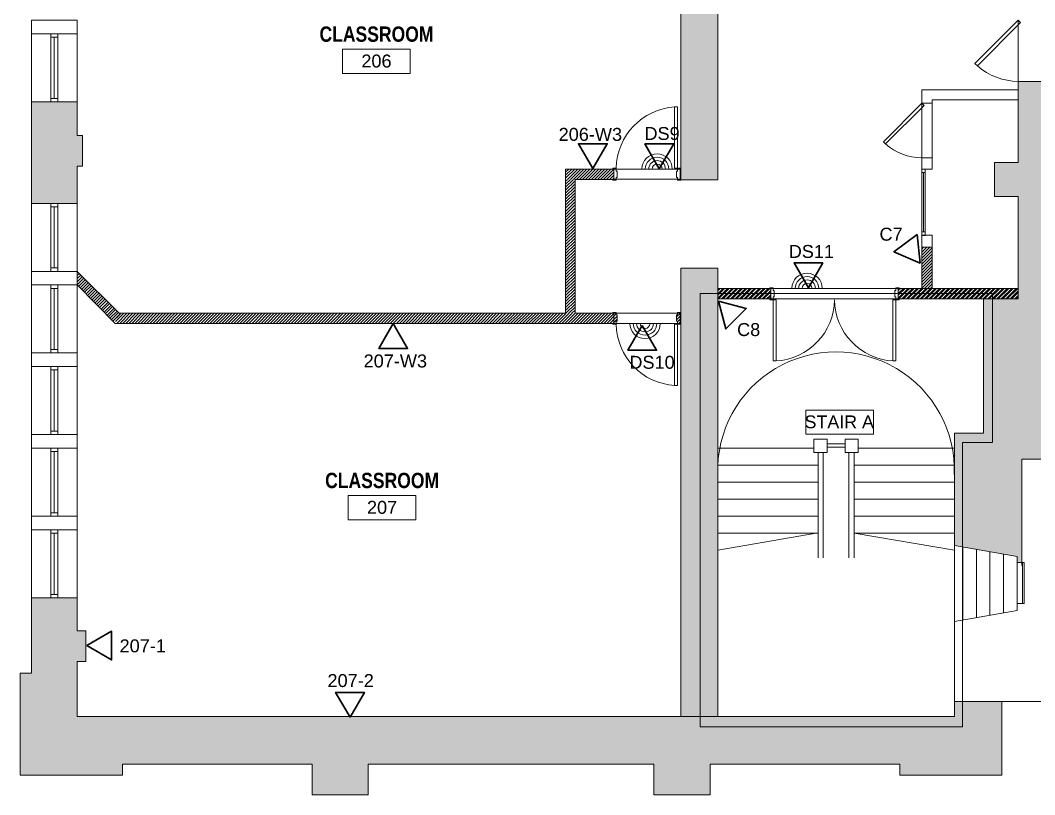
# Model space of a CAD drawing. Header units: inches. Extents: x 891 to 14187, y -1169 to 3232.
# Drawn here: x 8154 to 8751, y 1437 to 1893 of the extents above; entities that cross this region are included whole.
import ezdxf

# ---------------------------------------------------------------- set-up
doc = ezdxf.new("R2010")
doc.units = ezdxf.units.IN
doc.header["$MEASUREMENT"] = 0
doc.linetypes.add('IMPORT-IMPORT-HIDDEN2', pattern=[0.1875, 0.125, -0.0625])
doc.linetypes.add('IMPORT-IMPORT-PHANTOM2', pattern=[1.25, 0.625, -0.125, 0.125, -0.125, 0.125, -0.125])
for name, color, linetype, lineweight in [('_OPTEC_LAYER', 1, 'Continuous', 30), ('A-ANNO-RM TAG', 7, 'Continuous', 9), ('A-Dimensions', 7, 'Continuous', 9), ('A-DOOR', 7, 'Continuous', 9), ('A-DOOR-EXG', 7, 'Continuous', 9), ('A-DOOR-HEAD', 7, 'IMPORT-IMPORT-HIDDEN2', 9), ('A-Hatch', 7, 'Continuous', 9), ('A-HATCH-1HR', 7, 'Continuous', 9), ('A-HATCH-2 HR', 7, 'Continuous', 9), ('A-STAIR-EX_G', 7, 'Continuous', 9), ('A-STAIR-TAG', 7, 'Continuous', 9), ('A-WALL-INT NEW', 7, 'Continuous', 9), ('EX-EXT-CORE', 7, 'Continuous', 9), ('EX-Windows', 7, 'Continuous', 9), ('MUC-LOW_WALL', 7, 'Continuous', 9), ('SPEAKER', 10, 'Continuous', 20), ('WALL TYPE', 7, 'IMPORT-IMPORT-PHANTOM2', 9)]:
    doc.layers.add(name, color=color, linetype=linetype, lineweight=lineweight)
doc.styles.add('Arial', font='arial.ttf', dxfattribs={"height": 7.623})
doc.styles.add('Arial Narrow_B', font='ARIALNB.TTF', dxfattribs={"height": 9})
doc.styles.add('Arial_1', font='arial.ttf', dxfattribs={"height": 7.5})

msp = doc.modelspace()

# ---------------------------------------------------------------- hatches: boundary and pattern name
at = {"layer": 'A-Hatch'}
for points in [[(8564.19, 1798.91), (8564.19, 1923.97), (8542.52, 1923.97), (8542.52, 1798.91)], [(8742.91, 1573.78), (8742.91, 1634.66), (8802.41, 1634.66), (8802.41, 1635.49), (8800.25, 1636.74), (8795.76, 1654.51), (8756.83, 1654.51), (8756.83, 1856.88), (8740.83, 1856.88), (8740.83, 1809.08), (8726.83, 1809.08), (8726.83, 1789.08), (8740.83, 1789.08), (8740.83, 1728.87), (8720.48, 1728.87), (8720.48, 1649.85), (8703.31, 1649.85), (8703.31, 1583.84), (8740.19, 1577.34), (8740.19, 1573.78)], [(8160.65, 1785.08), (8187.65, 1785.08), (8187.65, 1807.01), (8190.65, 1807.01), (8190.65, 1825.01), (8187.65, 1825.01), (8187.65, 1844.81), (8160.65, 1844.81)], [(8559.65, 1437.19), (8559.65, 1455.12), (8671.15, 1455.12), (8671.15, 1448.62), (8731.15, 1448.62), (8731.15, 1492.12), (8703.31, 1492.12), (8703.31, 1483.12), (8564.19, 1483.12), (8564.19, 1746.91), (8542.52, 1746.91), (8542.52, 1483.12), (8187.65, 1483.12), (8187.65, 1515.63), (8192.65, 1515.63), (8192.65, 1533.63), (8187.65, 1533.63), (8187.65, 1553.08), (8160.65, 1553.08), (8160.65, 1508.62), (8154.15, 1508.62), (8154.15, 1448.62), (8214.15, 1448.62), (8214.15, 1455.12), (8325.65, 1455.12), (8325.65, 1437.19), (8358.65, 1437.19), (8358.65, 1455.12), (8526.65, 1455.12), (8526.65, 1437.19)]]:
    msp.add_hatch(color=9, dxfattribs=at).paths.add_polyline_path(points)

# ---------------------------------------------------------------- linework, layer by layer
at = {"color": 8, "lineweight": 9}
msp.add_line((8696.29, 1851.93), (8690.29, 1851.93), dxfattribs=at)
at = {"layer": '_OPTEC_LAYER', "color": 1, "lineweight": 30}
for points in [[(8490.74, 1805.56), (8499.18, 1820.18), (8482.3, 1820.18)], [(8529.83, 1805.44), (8538.27, 1820.06), (8521.39, 1820.06)], [(8683.22, 1749.93), (8681.31, 1766.71), (8667.74, 1756.66)], [(8617.49, 1735.46), (8625.93, 1750.08), (8609.05, 1750.08)], [(8564.58, 1727.58), (8568.94, 1711.27), (8580.89, 1723.21)], [(8373.4, 1714.33), (8364.96, 1699.71), (8381.84, 1699.71)], [(8519.76, 1713.3), (8511.32, 1698.68), (8528.2, 1698.68)], [(8193.2, 1524.96), (8207.82, 1516.52), (8207.82, 1533.4)], [(8348, 1482.73), (8356.44, 1497.35), (8339.55, 1497.35)]]:
    msp.add_lwpolyline(points, close=True, dxfattribs=at)
at = {"layer": 'A-ANNO-RM TAG', "color": 8, "flags": 128}
for points in [[(8343.6, 1875.73), (8383.28, 1875.73), (8383.28, 1861.51), (8343.6, 1861.51)], [(8346.91, 1613.15), (8386.59, 1613.15), (8386.59, 1598.92), (8346.91, 1598.92)]]:
    msp.add_lwpolyline(points, close=True, dxfattribs=at)
at = {"layer": 'A-Dimensions', "color": 8}
msp.add_arc((8633.7, 1628.15), 69.56, 357.93439, 182.06561, dxfattribs=at)
at = {"layer": 'A-DOOR', "color": 55, "lineweight": 13}
msp.add_lwpolyline([(8538.77, 1805.8), (8538.77, 1841.8), (8540.52, 1841.8), (8540.52, 1805.8)], close=True, dxfattribs=at)
at = {"layer": 'A-DOOR', "color": 8}
for points in [[(8538.77, 1805.8), (8538.77, 1841.8), (8540.52, 1841.8), (8540.52, 1805.8)], [(8502.52, 1805.8), (8502.52, 1805.3), (8503.02, 1805.3), (8503.02, 1799.3), (8502.52, 1799.3), (8502.52, 1798.8), (8504.52, 1798.8), (8504.52, 1800.3), (8505.03, 1800.3), (8505.03, 1804.05), (8504.52, 1804.05), (8504.52, 1805.8)], [(8542.02, 1799.3), (8542.02, 1805.3), (8542.52, 1805.3), (8542.52, 1805.8), (8540.52, 1805.8), (8540.52, 1804.05), (8540.01, 1804.05), (8540.01, 1800.3), (8540.52, 1800.3), (8540.52, 1798.8), (8542.52, 1798.8), (8542.52, 1799.3)]]:
    msp.add_lwpolyline(points, close=True, dxfattribs=at)
at = {"layer": 'A-DOOR', "color": 8, "flags": 128}
for points in [[(8594.81, 1734.87), (8595.31, 1734.87), (8595.31, 1728.87), (8594.81, 1728.87), (8594.81, 1728.37), (8596.81, 1728.37), (8596.81, 1730.12), (8597.32, 1730.12), (8597.32, 1733.87), (8596.81, 1733.87), (8596.81, 1735.37), (8594.81, 1735.37)], [(8670.81, 1734.87), (8670.31, 1734.87), (8670.31, 1728.87), (8670.81, 1728.87), (8670.81, 1728.37), (8668.81, 1728.37), (8668.81, 1730.12), (8668.3, 1730.12), (8668.3, 1733.87), (8668.81, 1733.87), (8668.81, 1735.37), (8670.81, 1735.37)], [(8598.56, 1728.37), (8598.56, 1692.37), (8596.81, 1692.37), (8596.81, 1728.37)], [(8667.06, 1728.37), (8667.06, 1692.37), (8668.81, 1692.37), (8668.81, 1728.37)], [(8502.52, 1713.96), (8502.52, 1714.46), (8503.02, 1714.46), (8503.02, 1720.46), (8502.52, 1720.46), (8502.52, 1720.96), (8504.52, 1720.96), (8504.52, 1719.46), (8505.03, 1719.46), (8505.03, 1715.71), (8504.52, 1715.71), (8504.52, 1713.96)], [(8542.02, 1720.46), (8542.02, 1714.46), (8542.52, 1714.46), (8542.52, 1713.96), (8540.52, 1713.96), (8540.52, 1715.71), (8540.01, 1715.71), (8540.01, 1719.46), (8540.52, 1719.46), (8540.52, 1720.96), (8542.52, 1720.96), (8542.52, 1720.46)], [(8538.77, 1713.96), (8538.77, 1677.96), (8540.52, 1677.96), (8540.52, 1713.96)]]:
    msp.add_lwpolyline(points, close=True, dxfattribs=at)
at = {"layer": 'A-DOOR', "color": 55, "lineweight": 13, "flags": 128}
for points in [[(8598.56, 1728.37), (8598.56, 1692.37), (8596.81, 1692.37), (8596.81, 1728.37)], [(8667.06, 1728.37), (8667.06, 1692.37), (8668.81, 1692.37), (8668.81, 1728.37)], [(8538.77, 1713.96), (8538.77, 1677.96), (8540.52, 1677.96), (8540.52, 1713.96)]]:
    msp.add_lwpolyline(points, close=True, dxfattribs=at)
at = {"layer": 'A-DOOR', "color": 8}
for centre, start, end in [((8541.02, 1805.35), 93.12991, 179.29525), ((8596.31, 1728.82), 273.12991, 359.29525), ((8669.3, 1728.82), 180.70475, 266.87009), ((8541.02, 1714.41), 180.70475, 266.87009)]:
    msp.add_arc(centre, 36.5, start, end, dxfattribs=at)
at = {"layer": 'A-DOOR-EXG', "color": 8}
for points in [[(8740.83, 1892.88), (8715.37, 1867.42), (8716.79, 1866.01), (8742.24, 1891.47)], [(8684.18, 1843.95), (8661.55, 1821.32), (8662.81, 1820.06), (8685.44, 1842.69)]]:
    msp.add_lwpolyline(points, close=True, dxfattribs=at)
for centre, radius in [((8740.91, 1893.31), 36.43), ((8684.25, 1844.33), 32.38)]:
    msp.add_arc(centre, radius, 228.53467, 269.87623, dxfattribs=at)
at = {"layer": 'A-DOOR-HEAD', "color": 8, "linetype": 'Continuous'}
for p, q in [((8740.83, 1892.88), (8740.83, 1856.88)), ((8740.83, 1856.88), (8756.83, 1856.88)), ((8684.18, 1843.95), (8690.18, 1843.95)), ((8684.18, 1811.95), (8684.18, 1843.95)), ((8690.18, 1843.95), (8690.18, 1811.95)), ((8690.18, 1811.95), (8684.18, 1811.95)), ((8595.32, 1735.08), (8670.31, 1735.08)), ((8595.32, 1728.87), (8595.32, 1735.08)), ((8670.31, 1735.08), (8670.31, 1728.87)), ((8670.31, 1728.87), (8595.32, 1728.87))]:
    msp.add_line(p, q, dxfattribs=at)
msp.add_lwpolyline([(8503.02, 1799.3), (8542.02, 1799.3), (8542.02, 1805.3), (8503.02, 1805.3)], close=True, dxfattribs=at)
at = {"layer": 'A-DOOR-HEAD', "color": 8, "linetype": 'Continuous', "flags": 128}
msp.add_lwpolyline([(8503.02, 1720.46), (8542.02, 1720.46), (8542.02, 1714.46), (8503.02, 1714.46)], close=True, dxfattribs=at)
at = {"layer": 'A-HATCH-1HR', "color": 8}
for p, q in [((8474.76, 1805.16), (8474.82, 1805.22)), ((8474.76, 1803.39), (8476.59, 1805.22)), ((8474.76, 1801.62), (8478.35, 1805.22)), ((8474.76, 1799.86), (8480.12, 1805.22)), ((8475.96, 1799.29), (8481.89, 1805.22)), ((8477.73, 1799.29), (8483.66, 1805.22)), ((8479.49, 1799.29), (8485.43, 1805.22)), ((8481.26, 1799.29), (8487.19, 1805.22)), ((8483.03, 1799.29), (8488.96, 1805.22)), ((8484.8, 1799.29), (8490.73, 1805.22)), ((8486.57, 1799.29), (8492.5, 1805.22)), ((8488.34, 1799.29), (8494.26, 1805.22)), ((8490.1, 1799.29), (8496.03, 1805.22)), ((8491.87, 1799.3), (8497.8, 1805.22)), ((8493.64, 1799.3), (8499.57, 1805.22)), ((8495.41, 1799.3), (8501.34, 1805.22)), ((8497.18, 1799.3), (8503.02, 1805.14)), ((8498.94, 1799.3), (8503.02, 1803.37)), ((8500.71, 1799.3), (8503.02, 1801.61)), ((8474.76, 1798.09), (8475.89, 1799.22)), ((8474.76, 1796.32), (8477.66, 1799.22)), ((8474.76, 1794.55), (8479.43, 1799.22)), ((8474.76, 1792.78), (8480.26, 1798.28)), ((8474.76, 1791.02), (8480.26, 1796.52)), ((8502.48, 1799.3), (8503.02, 1799.84)), ((8474.76, 1789.25), (8480.26, 1794.75)), ((8474.76, 1787.48), (8480.26, 1792.98)), ((8474.76, 1785.71), (8480.26, 1791.21)), ((8474.76, 1783.95), (8480.26, 1789.45)), ((8474.76, 1782.18), (8480.26, 1787.68)), ((8474.76, 1780.41), (8480.26, 1785.91)), ((8474.76, 1778.64), (8480.26, 1784.14)), ((8474.76, 1776.87), (8480.26, 1782.37)), ((8474.76, 1775.11), (8480.26, 1780.61)), ((8474.76, 1773.34), (8480.26, 1778.84)), ((8474.76, 1771.57), (8480.26, 1777.07)), ((8474.76, 1769.8), (8480.26, 1775.3)), ((8474.76, 1768.04), (8480.26, 1773.54)), ((8474.76, 1766.27), (8480.26, 1771.77)), ((8474.76, 1764.5), (8480.26, 1770)), ((8474.76, 1762.73), (8480.26, 1768.23)), ((8474.76, 1760.96), (8480.26, 1766.46)), ((8474.76, 1759.2), (8480.26, 1764.7)), ((8474.76, 1757.43), (8480.26, 1762.93)), ((8474.76, 1755.66), (8480.26, 1761.16)), ((8474.76, 1753.89), (8480.26, 1759.39)), ((8684.17, 1758.25), (8685.22, 1759.3)), ((8684.17, 1756.48), (8686.99, 1759.3)), ((8684.17, 1754.71), (8688.76, 1759.3)), ((8474.76, 1752.13), (8480.26, 1757.63)), ((8474.76, 1750.36), (8480.26, 1755.86)), ((8474.76, 1748.59), (8480.26, 1754.09)), ((8684.17, 1752.95), (8690.18, 1758.95)), ((8684.17, 1751.18), (8690.18, 1757.19)), ((8684.17, 1749.41), (8690.18, 1755.42)), ((8684.17, 1747.64), (8690.18, 1753.65)), ((8474.76, 1746.82), (8480.26, 1752.32)), ((8474.76, 1745.06), (8480.26, 1750.56)), ((8474.76, 1743.29), (8480.26, 1748.79)), ((8684.17, 1745.88), (8690.18, 1751.88)), ((8684.17, 1744.11), (8690.18, 1750.12)), ((8684.17, 1742.34), (8690.18, 1748.35)), ((8187.66, 1744.33), (8188.01, 1744.69)), ((8187.67, 1742.58), (8188.89, 1743.8)), ((8187.68, 1740.82), (8189.78, 1742.92)), ((8187.69, 1739.06), (8190.67, 1742.04)), ((8474.76, 1741.52), (8480.26, 1747.02)), ((8474.76, 1739.75), (8480.26, 1745.25)), ((8474.76, 1737.98), (8480.26, 1743.48)), ((8474.76, 1736.22), (8480.26, 1741.72)), ((8684.17, 1740.57), (8690.18, 1746.58)), ((8684.17, 1738.8), (8690.18, 1744.81)), ((8684.17, 1737.04), (8690.18, 1743.04)), ((8187.7, 1737.31), (8191.55, 1741.16)), ((8188.49, 1736.32), (8192.44, 1740.28)), ((8189.36, 1735.43), (8193.32, 1739.39)), ((8190.24, 1734.54), (8194.21, 1738.51)), ((8191.11, 1733.65), (8195.09, 1737.63)), ((8191.99, 1732.76), (8195.98, 1736.75)), ((8192.86, 1731.87), (8196.87, 1735.87)), ((8474.76, 1734.45), (8480.26, 1739.95)), ((8474.76, 1732.68), (8480.26, 1738.18)), ((8474.76, 1730.91), (8480.26, 1736.41)), ((8684.17, 1735.27), (8690.18, 1741.28)), ((8685.76, 1735.08), (8690.18, 1739.51)), ((8687.52, 1735.08), (8690.18, 1737.74)), ((8689.29, 1735.08), (8690.18, 1735.97)), ((8193.74, 1730.97), (8197.75, 1734.98)), ((8194.62, 1730.08), (8198.64, 1734.1)), ((8195.49, 1729.19), (8199.52, 1733.22)), ((8196.37, 1728.3), (8200.41, 1732.34)), ((8197.24, 1727.41), (8201.3, 1731.46)), ((8198.12, 1726.51), (8202.18, 1730.58)), ((8199, 1725.62), (8203.07, 1729.69)), ((8474.76, 1729.15), (8480.26, 1734.65)), ((8474.76, 1727.38), (8480.26, 1732.88)), ((8474.76, 1725.61), (8480.26, 1731.11)), ((8199.87, 1724.73), (8203.95, 1728.81)), ((8200.75, 1723.84), (8204.84, 1727.93)), ((8201.62, 1722.95), (8205.72, 1727.05)), ((8202.5, 1722.05), (8206.61, 1726.17)), ((8203.37, 1721.16), (8207.5, 1725.28)), ((8204.25, 1720.27), (8208.38, 1724.4)), ((8205.13, 1719.38), (8209.27, 1723.52)), ((8474.76, 1723.84), (8480.26, 1729.34)), ((8474.76, 1722.07), (8480.26, 1727.57)), ((8474.91, 1720.46), (8480.26, 1725.81)), ((8476.68, 1720.46), (8480.26, 1724.04)), ((8206, 1718.49), (8210.15, 1722.64)), ((8206.88, 1717.59), (8211.04, 1721.76)), ((8207.75, 1716.7), (8211.93, 1720.87)), ((8208.63, 1715.81), (8212.81, 1719.99)), ((8210.22, 1719.17), (8211.51, 1720.46)), ((8210.22, 1717.4), (8213.28, 1720.46)), ((8210.22, 1715.63), (8215.05, 1720.46)), ((8210.82, 1714.46), (8216.82, 1720.46)), ((8212.59, 1714.46), (8218.58, 1720.46)), ((8214.35, 1714.46), (8220.35, 1720.46)), ((8216.12, 1714.46), (8222.12, 1720.46)), ((8217.89, 1714.46), (8223.89, 1720.46)), ((8219.66, 1714.46), (8225.65, 1720.46)), ((8221.42, 1714.46), (8227.42, 1720.46)), ((8223.19, 1714.46), (8229.19, 1720.46)), ((8224.96, 1714.46), (8230.96, 1720.46)), ((8226.73, 1714.46), (8232.72, 1720.46)), ((8228.5, 1714.46), (8234.49, 1720.46)), ((8230.26, 1714.46), (8236.26, 1720.46)), ((8232.03, 1714.46), (8238.02, 1720.46)), ((8233.8, 1714.46), (8239.79, 1720.46)), ((8235.57, 1714.46), (8241.56, 1720.46)), ((8237.33, 1714.46), (8243.33, 1720.45)), ((8239.1, 1714.46), (8245.09, 1720.45)), ((8240.87, 1714.46), (8246.86, 1720.45)), ((8242.64, 1714.46), (8248.63, 1720.45)), ((8244.41, 1714.46), (8250.4, 1720.45)), ((8246.17, 1714.46), (8252.16, 1720.45)), ((8247.94, 1714.46), (8253.93, 1720.45)), ((8249.71, 1714.46), (8255.7, 1720.45)), ((8251.48, 1714.46), (8257.46, 1720.45)), ((8253.24, 1714.46), (8259.23, 1720.45)), ((8255.01, 1714.46), (8261, 1720.45)), ((8256.78, 1714.46), (8262.77, 1720.45)), ((8258.55, 1714.46), (8264.53, 1720.45)), ((8260.32, 1714.46), (8266.3, 1720.45)), ((8262.08, 1714.46), (8268.07, 1720.45)), ((8263.85, 1714.46), (8269.84, 1720.45)), ((8265.62, 1714.46), (8271.6, 1720.45)), ((8267.39, 1714.46), (8273.37, 1720.45)), ((8269.15, 1714.46), (8275.14, 1720.45)), ((8270.92, 1714.46), (8276.91, 1720.45)), ((8272.69, 1714.46), (8278.67, 1720.45)), ((8274.46, 1714.46), (8280.44, 1720.45)), ((8276.23, 1714.46), (8282.21, 1720.45)), ((8277.99, 1714.46), (8283.97, 1720.44)), ((8279.76, 1714.46), (8285.74, 1720.44)), ((8281.53, 1714.46), (8287.51, 1720.44)), ((8283.3, 1714.46), (8289.28, 1720.44)), ((8285.06, 1714.46), (8291.04, 1720.44)), ((8286.83, 1714.46), (8292.81, 1720.44)), ((8288.6, 1714.46), (8294.58, 1720.44)), ((8290.37, 1714.46), (8296.35, 1720.44)), ((8292.14, 1714.46), (8298.11, 1720.44)), ((8293.9, 1714.46), (8299.88, 1720.44)), ((8295.67, 1714.46), (8301.65, 1720.44)), ((8297.44, 1714.46), (8303.42, 1720.44)), ((8299.21, 1714.46), (8305.18, 1720.44)), ((8300.97, 1714.46), (8306.95, 1720.44)), ((8302.74, 1714.46), (8308.72, 1720.44)), ((8304.51, 1714.46), (8310.48, 1720.44)), ((8306.28, 1714.46), (8312.25, 1720.44)), ((8308.05, 1714.46), (8314.02, 1720.44)), ((8309.81, 1714.46), (8315.79, 1720.44)), ((8311.58, 1714.46), (8317.55, 1720.44)), ((8313.35, 1714.46), (8319.32, 1720.44)), ((8315.12, 1714.46), (8321.09, 1720.44)), ((8316.88, 1714.46), (8322.86, 1720.43)), ((8318.65, 1714.46), (8324.62, 1720.43)), ((8320.42, 1714.46), (8326.39, 1720.43)), ((8322.19, 1714.46), (8328.16, 1720.43)), ((8323.96, 1714.46), (8329.93, 1720.43)), ((8325.72, 1714.46), (8331.69, 1720.43)), ((8327.49, 1714.46), (8333.46, 1720.43)), ((8329.26, 1714.46), (8335.23, 1720.43)), ((8331.03, 1714.46), (8336.99, 1720.43)), ((8332.79, 1714.46), (8338.76, 1720.43)), ((8334.56, 1714.46), (8340.53, 1720.43)), ((8336.33, 1714.46), (8342.3, 1720.43)), ((8338.1, 1714.46), (8344.06, 1720.43)), ((8339.87, 1714.46), (8345.83, 1720.43)), ((8341.63, 1714.46), (8347.6, 1720.43)), ((8343.4, 1714.46), (8349.37, 1720.43)), ((8345.17, 1714.46), (8351.13, 1720.43)), ((8346.94, 1714.46), (8352.9, 1720.43)), ((8348.7, 1714.46), (8354.67, 1720.43)), ((8350.47, 1714.46), (8356.43, 1720.43)), ((8352.24, 1714.46), (8358.2, 1720.43)), ((8354.01, 1714.46), (8359.97, 1720.43)), ((8355.78, 1714.46), (8361.74, 1720.42)), ((8357.54, 1714.46), (8363.5, 1720.42)), ((8359.31, 1714.46), (8365.27, 1720.42)), ((8361.08, 1714.46), (8367.04, 1720.42)), ((8362.85, 1714.46), (8368.81, 1720.42)), ((8364.61, 1714.46), (8370.57, 1720.42)), ((8366.38, 1714.46), (8372.34, 1720.42)), ((8368.15, 1714.46), (8374.11, 1720.42)), ((8369.92, 1714.46), (8375.88, 1720.42)), ((8371.69, 1714.46), (8377.64, 1720.42)), ((8373.45, 1714.46), (8379.41, 1720.42)), ((8375.22, 1714.46), (8381.18, 1720.42)), ((8376.99, 1714.46), (8382.94, 1720.42)), ((8378.76, 1714.46), (8384.71, 1720.42)), ((8380.52, 1714.46), (8386.48, 1720.42)), ((8382.29, 1714.46), (8388.25, 1720.42)), ((8384.06, 1714.46), (8390.01, 1720.42)), ((8385.83, 1714.46), (8391.78, 1720.42)), ((8387.59, 1714.46), (8393.55, 1720.42)), ((8389.36, 1714.46), (8395.32, 1720.42)), ((8391.13, 1714.46), (8397.08, 1720.42)), ((8392.9, 1714.46), (8398.85, 1720.42)), ((8394.67, 1714.46), (8400.62, 1720.42)), ((8396.43, 1714.46), (8402.39, 1720.41)), ((8398.2, 1714.46), (8404.15, 1720.41)), ((8399.97, 1714.46), (8405.92, 1720.41)), ((8401.74, 1714.46), (8407.69, 1720.41)), ((8403.5, 1714.46), (8409.45, 1720.41)), ((8405.27, 1714.46), (8411.22, 1720.41)), ((8407.04, 1714.46), (8412.99, 1720.41)), ((8408.81, 1714.46), (8414.76, 1720.41)), ((8410.58, 1714.46), (8416.52, 1720.41)), ((8412.34, 1714.46), (8418.29, 1720.41)), ((8414.11, 1714.46), (8420.06, 1720.41)), ((8415.88, 1714.46), (8421.83, 1720.41)), ((8417.65, 1714.46), (8423.59, 1720.41)), ((8419.41, 1714.46), (8425.36, 1720.41)), ((8421.18, 1714.46), (8427.13, 1720.41)), ((8422.95, 1714.46), (8428.89, 1720.41)), ((8424.72, 1714.46), (8430.66, 1720.41)), ((8426.49, 1714.46), (8432.43, 1720.41)), ((8428.25, 1714.46), (8434.2, 1720.41)), ((8430.02, 1714.46), (8435.96, 1720.41)), ((8431.79, 1714.46), (8437.73, 1720.41)), ((8433.56, 1714.46), (8439.5, 1720.41)), ((8435.32, 1714.46), (8441.27, 1720.4)), ((8437.09, 1714.46), (8443.03, 1720.4)), ((8438.86, 1714.46), (8444.8, 1720.4)), ((8440.63, 1714.46), (8446.57, 1720.4)), ((8442.4, 1714.46), (8448.34, 1720.4)), ((8444.16, 1714.46), (8450.1, 1720.4)), ((8445.93, 1714.46), (8451.87, 1720.4)), ((8447.7, 1714.46), (8453.64, 1720.4)), ((8449.47, 1714.46), (8455.4, 1720.4)), ((8451.23, 1714.46), (8457.17, 1720.4)), ((8453, 1714.46), (8458.94, 1720.4)), ((8454.77, 1714.46), (8460.71, 1720.4)), ((8456.54, 1714.46), (8462.47, 1720.4)), ((8458.31, 1714.46), (8464.24, 1720.4)), ((8460.07, 1714.46), (8466.01, 1720.4)), ((8461.84, 1714.46), (8467.78, 1720.4)), ((8463.61, 1714.46), (8469.54, 1720.4)), ((8465.38, 1714.46), (8471.31, 1720.4)), ((8467.14, 1714.46), (8473.08, 1720.4)), ((8468.91, 1714.46), (8474.85, 1720.4)), ((8470.68, 1714.46), (8476.61, 1720.4)), ((8472.45, 1714.46), (8478.38, 1720.4)), ((8474.22, 1714.46), (8480.15, 1720.39)), ((8475.98, 1714.46), (8481.91, 1720.39)), ((8477.75, 1714.46), (8483.68, 1720.39)), ((8478.45, 1720.46), (8480.26, 1722.27)), ((8479.52, 1714.46), (8485.45, 1720.39)), ((8480.22, 1720.46), (8480.26, 1720.5)), ((8481.29, 1714.46), (8487.22, 1720.39)), ((8483.05, 1714.46), (8488.98, 1720.39)), ((8484.82, 1714.46), (8490.75, 1720.39)), ((8486.59, 1714.46), (8492.52, 1720.39)), ((8488.36, 1714.46), (8494.29, 1720.39)), ((8490.13, 1714.46), (8496.05, 1720.39)), ((8491.89, 1714.46), (8497.82, 1720.39)), ((8493.66, 1714.46), (8499.59, 1720.39)), ((8495.43, 1714.46), (8501.36, 1720.39)), ((8497.2, 1714.46), (8503.12, 1720.39)), ((8498.96, 1714.46), (8504.52, 1720.02)), ((8500.73, 1714.46), (8505.03, 1718.76)), ((8540.01, 1718.39), (8542.01, 1720.39)), ((8540.01, 1716.62), (8542.52, 1719.13)), ((8502.5, 1714.46), (8505.03, 1717)), ((8504.27, 1714.46), (8504.52, 1714.72)), ((8540.52, 1715.36), (8542.52, 1717.36)), ((8541.39, 1714.46), (8542.52, 1715.6))]:
    msp.add_line(p, q, dxfattribs=at)
at = {"layer": 'A-HATCH-2 HR', "color": 8}
for p, q in [((8564.19, 1734.61), (8564.65, 1735.07)), ((8564.19, 1733.73), (8565.53, 1735.07)), ((8564.19, 1731.96), (8567.29, 1735.05)), ((8564.19, 1731.07), (8568.16, 1735.05)), ((8564.19, 1729.31), (8569.92, 1735.04)), ((8564.64, 1728.87), (8570.8, 1735.03)), ((8566.4, 1728.87), (8572.55, 1735.02)), ((8567.29, 1728.87), (8573.43, 1735.01)), ((8569.06, 1728.87), (8575.19, 1735)), ((8569.94, 1728.87), (8576.07, 1735)), ((8571.71, 1728.87), (8577.82, 1734.98)), ((8572.59, 1728.87), (8578.7, 1734.98)), ((8574.36, 1728.87), (8580.46, 1734.97)), ((8575.24, 1728.87), (8581.33, 1734.96)), ((8577.01, 1728.87), (8583.09, 1734.95)), ((8577.89, 1728.87), (8583.97, 1734.94)), ((8579.66, 1728.87), (8585.72, 1734.93)), ((8580.55, 1728.87), (8586.6, 1734.93)), ((8582.31, 1728.87), (8588.36, 1734.91)), ((8583.2, 1728.87), (8589.24, 1734.91)), ((8584.97, 1728.87), (8590.99, 1734.9)), ((8585.85, 1728.87), (8591.87, 1734.89)), ((8587.62, 1728.87), (8593.63, 1734.88)), ((8588.5, 1728.87), (8594.5, 1734.87)), ((8590.27, 1728.87), (8595.31, 1733.91)), ((8591.15, 1728.87), (8595.31, 1733.02)), ((8592.92, 1728.87), (8595.31, 1731.25)), ((8593.8, 1728.87), (8595.31, 1730.37)), ((8670.31, 1732.01), (8673.38, 1735.08)), ((8670.31, 1729.36), (8676.03, 1735.08)), ((8670.31, 1733.78), (8671.61, 1735.08)), ((8670.31, 1731.12), (8674.27, 1735.08)), ((8670.31, 1734.66), (8670.52, 1734.87)), ((8670.7, 1728.87), (8676.92, 1735.08)), ((8672.47, 1728.87), (8678.68, 1735.08)), ((8673.35, 1728.87), (8679.57, 1735.08)), ((8675.12, 1728.87), (8681.34, 1735.08)), ((8676.01, 1728.87), (8682.22, 1735.08)), ((8677.77, 1728.87), (8683.99, 1735.08)), ((8678.66, 1728.87), (8684.87, 1735.08)), ((8680.43, 1728.87), (8686.64, 1735.08)), ((8681.31, 1728.87), (8687.52, 1735.08)), ((8683.08, 1728.87), (8689.29, 1735.08)), ((8683.96, 1728.87), (8690.17, 1735.08)), ((8685.73, 1728.87), (8691.94, 1735.08)), ((8686.61, 1728.87), (8692.83, 1735.08)), ((8688.38, 1728.87), (8694.59, 1735.08)), ((8689.26, 1728.87), (8695.48, 1735.08)), ((8691.03, 1728.87), (8697.25, 1735.08)), ((8691.92, 1728.87), (8698.13, 1735.08)), ((8693.68, 1728.87), (8699.9, 1735.08)), ((8694.57, 1728.87), (8700.78, 1735.08)), ((8696.33, 1728.87), (8702.55, 1735.08)), ((8697.22, 1728.87), (8703.43, 1735.08)), ((8698.99, 1728.87), (8705.2, 1735.08)), ((8699.87, 1728.87), (8706.08, 1735.08)), ((8701.64, 1728.87), (8707.85, 1735.08)), ((8702.52, 1728.87), (8708.74, 1735.08)), ((8704.29, 1728.87), (8710.5, 1735.08)), ((8705.17, 1728.87), (8711.39, 1735.08)), ((8706.94, 1728.87), (8713.16, 1735.08)), ((8707.83, 1728.87), (8714.04, 1735.08)), ((8709.59, 1728.87), (8715.81, 1735.08)), ((8710.48, 1728.87), (8716.69, 1735.08)), ((8712.24, 1728.87), (8718.46, 1735.08)), ((8713.13, 1728.87), (8719.34, 1735.08)), ((8714.9, 1728.87), (8721.11, 1735.08)), ((8715.78, 1728.87), (8721.99, 1735.08)), ((8717.55, 1728.87), (8723.76, 1735.08)), ((8718.43, 1728.87), (8724.65, 1735.08)), ((8720.2, 1728.87), (8726.41, 1735.08)), ((8721.08, 1728.87), (8727.3, 1735.08)), ((8722.85, 1728.87), (8729.07, 1735.08)), ((8723.74, 1728.87), (8729.95, 1735.08)), ((8725.5, 1728.87), (8731.72, 1735.08)), ((8726.39, 1728.87), (8732.6, 1735.08)), ((8728.15, 1728.87), (8734.37, 1735.08)), ((8729.04, 1728.87), (8735.25, 1735.08)), ((8730.81, 1728.87), (8737.02, 1735.08)), ((8731.69, 1728.87), (8737.9, 1735.08)), ((8733.46, 1728.87), (8739.67, 1735.08)), ((8734.34, 1728.87), (8740.56, 1735.08)), ((8736.11, 1728.87), (8740.83, 1733.59)), ((8736.99, 1728.87), (8740.83, 1732.71)), ((8738.76, 1728.87), (8740.83, 1730.94)), ((8739.65, 1728.87), (8740.83, 1730.06))]:
    msp.add_line(p, q, dxfattribs=at)
at = {"layer": 'A-STAIR-EX_G', "color": 8}
for p, q in [((8620.69, 1646.34), (8628.45, 1646.34)), ((8620.69, 1638.58), (8620.69, 1646.34)), ((8628.45, 1646.34), (8628.45, 1638.58)), ((8646.81, 1646.34), (8639.05, 1646.34)), ((8639.05, 1646.34), (8639.05, 1638.58)), ((8646.81, 1638.58), (8646.81, 1646.34)), ((8564.19, 1641.1), (8620.69, 1641.1)), ((8639.05, 1643.61), (8628.45, 1643.61)), ((8639.05, 1641.61), (8628.45, 1641.61)), ((8703.31, 1641.1), (8646.81, 1641.1)), ((8628.45, 1638.58), (8620.69, 1638.58)), ((8623.18, 1576.53), (8623.18, 1638.58)), ((8626.18, 1576.53), (8626.18, 1638.58)), ((8639.05, 1638.58), (8646.81, 1638.58)), ((8641.32, 1576.53), (8641.32, 1638.58)), ((8644.32, 1576.53), (8644.32, 1638.58)), ((8564.19, 1631.1), (8623.18, 1631.1)), ((8703.31, 1631.1), (8644.32, 1631.1)), ((8564.19, 1621.1), (8623.18, 1621.1)), ((8703.31, 1621.1), (8644.32, 1621.1)), ((8564.19, 1611.1), (8623.18, 1611.1)), ((8703.31, 1611.1), (8644.32, 1611.1)), ((8564.19, 1601.1), (8623.18, 1601.1)), ((8703.31, 1601.1), (8644.32, 1601.1)), ((8564.19, 1581.1), (8623.18, 1591.22)), ((8564.19, 1591.1), (8623.18, 1591.1)), ((8703.31, 1581.1), (8644.32, 1591.1)), ((8644.32, 1591.1), (8703.31, 1591.1))]:
    msp.add_line(p, q, dxfattribs=at)
at = {"layer": 'A-STAIR-TAG', "color": 8, "flags": 128}
msp.add_lwpolyline([(8616, 1663.45), (8655.68, 1663.45), (8655.68, 1649.23), (8616, 1649.23)], close=True, dxfattribs=at)
at = {"layer": 'A-WALL-INT NEW', "color": 8}
for p, q in [((8503.02, 1805.22), (8474.76, 1805.22)), ((8474.76, 1805.22), (8474.76, 1720.46)), ((8480.26, 1720.46), (8480.26, 1799.22)), ((8480.26, 1799.22), (8502.52, 1799.22)), ((8690.18, 1759.3), (8684.17, 1759.3)), ((8684.17, 1759.3), (8684.17, 1735.08)), ((8690.18, 1735.08), (8690.18, 1759.3)), ((8212.37, 1720.46), (8187.61, 1745.08)), ((8209.85, 1714.46), (8187.65, 1737.08)), ((8564.19, 1735.08), (8595.32, 1735.08)), ((8595.32, 1735.08), (8595.32, 1728.87)), ((8740.83, 1735.08), (8670.31, 1735.08)), ((8670.31, 1735.08), (8670.31, 1728.87)), ((8684.17, 1735.08), (8690.18, 1735.08)), ((8740.83, 1728.87), (8740.83, 1735.08)), ((8595.32, 1728.87), (8564.19, 1728.87)), ((8670.31, 1728.87), (8740.83, 1728.87)), ((8474.76, 1720.46), (8212.37, 1720.46)), ((8504.52, 1720.46), (8480.26, 1720.46)), ((8542.52, 1720.46), (8540.52, 1720.46)), ((8504.52, 1714.46), (8209.85, 1714.46)), ((8542.52, 1714.46), (8540.52, 1714.46))]:
    msp.add_line(p, q, dxfattribs=at)
at = {"layer": 'EX-EXT-CORE', "color": 8}
for p, q in [((8160.65, 1892.81), (8160.65, 1884.81)), ((8160.65, 1844.81), (8172.15, 1844.81)), ((8160.65, 1745.08), (8160.65, 1737.08)), ((8160.65, 1697.08), (8160.65, 1689.08)), ((8160.65, 1649.08), (8160.65, 1641.08)), ((8160.65, 1601.08), (8160.65, 1593.08)), ((8160.65, 1553.08), (8172.15, 1553.08))]:
    msp.add_line(p, q, dxfattribs=at)
at = {"layer": 'EX-EXT-CORE', "color": 8, "flags": 128}
for points in [[(8542.52, 1923.97), (8564.19, 1923.97), (8564.19, 1798.91), (8542.52, 1798.91), (8542.52, 1956.86), (8548.52, 1956.86), (8548.52, 1923.97)], [(8172.15, 1892.81), (8160.65, 1892.81), (8187.65, 1892.81), (8187.65, 1884.81), (8160.65, 1884.81), (8172.15, 1884.81)], [(8756.83, 1739.75), (8756.83, 1856.88), (8740.83, 1856.88), (8740.83, 1851.93), (8740.83, 1809.08), (8726.83, 1809.08), (8726.83, 1789.08), (8740.83, 1789.08), (8740.83, 1735.08)], [(8740.83, 1851.93), (8684.18, 1851.93), (8684.18, 1843.95), (8690.18, 1843.95), (8690.18, 1845.93), (8740.83, 1845.93)], [(8160.65, 1785.08), (8187.65, 1785.08), (8187.65, 1807.01), (8190.65, 1807.01), (8190.65, 1825.01), (8187.65, 1825.01), (8187.65, 1844.81), (8160.65, 1844.81), (8160.65, 1785.08), (8172.15, 1785.08)], [(8172.15, 1745.08), (8160.65, 1745.08), (8187.65, 1745.08), (8187.65, 1737.08), (8160.65, 1737.08), (8172.15, 1737.08)], [(8542.52, 1483.12), (8542.52, 1746.91), (8564.19, 1746.91), (8564.19, 1483.12), (8586.03, 1483.12)], [(8720.48, 1728.87), (8720.48, 1649.85), (8703.31, 1649.85), (8703.31, 1583.84), (8740.19, 1577.34), (8740.19, 1573.78), (8743.35, 1573.78)], [(8172.15, 1697.08), (8160.65, 1697.08), (8187.65, 1697.08), (8187.65, 1689.08), (8160.65, 1689.08), (8172.15, 1689.08)], [(8172.15, 1649.08), (8160.65, 1649.08), (8187.65, 1649.08), (8187.65, 1641.08), (8160.65, 1641.08), (8172.15, 1641.08)], [(8805.89, 1634.66), (8742.91, 1634.66), (8742.91, 1572.13)], [(8172.15, 1601.08), (8160.65, 1601.08), (8187.65, 1601.08), (8187.65, 1593.08), (8160.65, 1593.08), (8172.15, 1593.08)], [(8743.36, 1573.78), (8743.36, 1549.78), (8740.19, 1549.78), (8740.19, 1545.67), (8703.31, 1539.17), (8703.31, 1483.12), (8542.52, 1483.12), (8187.65, 1483.12), (8187.65, 1515.63), (8192.65, 1515.63), (8192.65, 1533.63), (8187.65, 1533.63), (8187.65, 1553.08), (8160.65, 1553.08), (8160.65, 1508.62), (8154.15, 1508.62), (8154.15, 1448.62), (8214.15, 1448.62), (8214.15, 1455.12), (8214.15, 1448.62), (8154.15, 1448.62), (8154.15, 1508.62), (8160.65, 1508.62)], [(8703.31, 1492.12), (8755.15, 1492.12), (8755.15, 1497.12), (9111.42, 1497.12), (9111.42, 1503.12), (9115.42, 1503.12), (9115.42, 1509.05)], [(8731.15, 1492.12), (8731.15, 1448.62), (8671.15, 1448.62), (8671.15, 1455.12), (8559.65, 1455.12), (8559.65, 1437.19), (8526.65, 1437.19), (8526.65, 1455.12), (8358.65, 1455.12), (8358.65, 1437.19), (8325.65, 1437.19), (8325.65, 1455.12), (8214.15, 1455.12)]]:
    msp.add_lwpolyline(points, dxfattribs=at)
for points in [[(8690.18, 1811.95), (8684.18, 1811.95), (8684.18, 1805.29), (8690.18, 1805.29)], [(8690.18, 1766.3), (8684.18, 1766.3), (8684.18, 1759.3), (8690.18, 1759.3)]]:
    msp.add_lwpolyline(points, close=True, dxfattribs=at)
at = {"layer": 'EX-Windows', "color": 8}
for p, q in [((8160.65, 1884.81), (8160.65, 1844.81)), ((8172.15, 1844.81), (8172.15, 1884.81)), ((8172.15, 1884.81), (8176.15, 1884.81)), ((8176.15, 1884.81), (8176.15, 1844.81)), ((8187.65, 1886.6), (8187.65, 1840.6)), ((8187.65, 1884.81), (8187.65, 1844.81)), ((8176.15, 1882.81), (8172.15, 1882.81)), ((8174.15, 1846.81), (8174.15, 1882.81)), ((8176.15, 1846.81), (8172.15, 1846.81)), ((8176.15, 1844.81), (8172.15, 1844.81)), ((8684.18, 1803.29), (8684.18, 1805.29)), ((8684.18, 1805.29), (8686.18, 1805.29)), ((8686.18, 1803.29), (8684.18, 1803.29)), ((8684.18, 1803.29), (8684.18, 1768.29)), ((8685.18, 1803.29), (8685.18, 1768.29)), ((8686.18, 1805.29), (8686.18, 1803.29)), ((8686.18, 1803.29), (8686.18, 1768.29)), ((8160.65, 1785.08), (8160.65, 1745.08)), ((8172.15, 1745.08), (8172.15, 1785.08)), ((8172.15, 1785.08), (8176.15, 1785.08)), ((8176.15, 1785.08), (8176.15, 1745.08)), ((8187.65, 1785.08), (8187.65, 1745.08)), ((8176.15, 1783.08), (8172.15, 1783.08)), ((8174.15, 1747.08), (8174.15, 1783.08)), ((8684.18, 1766.29), (8684.18, 1768.29)), ((8684.18, 1768.29), (8686.18, 1768.29)), ((8686.18, 1766.29), (8684.18, 1766.29)), ((8686.18, 1768.29), (8686.18, 1766.29)), ((8176.15, 1747.08), (8172.15, 1747.08)), ((8176.15, 1745.08), (8172.15, 1745.08)), ((8160.65, 1737.08), (8160.65, 1697.08)), ((8172.15, 1697.08), (8172.15, 1737.08)), ((8172.15, 1737.08), (8176.15, 1737.08)), ((8176.15, 1737.08), (8176.15, 1697.08)), ((8187.65, 1737.08), (8187.65, 1697.08)), ((8176.15, 1735.08), (8172.15, 1735.08)), ((8174.15, 1699.08), (8174.15, 1735.08)), ((8176.15, 1699.08), (8172.15, 1699.08)), ((8176.15, 1697.08), (8172.15, 1697.08)), ((8160.65, 1689.08), (8160.65, 1649.08)), ((8172.15, 1649.08), (8172.15, 1689.08)), ((8172.15, 1689.08), (8176.15, 1689.08)), ((8176.15, 1689.08), (8176.15, 1649.08)), ((8187.65, 1689.08), (8187.65, 1649.08)), ((8176.15, 1687.08), (8172.15, 1687.08)), ((8174.15, 1651.08), (8174.15, 1687.08)), ((8176.15, 1651.08), (8172.15, 1651.08)), ((8176.15, 1649.08), (8172.15, 1649.08)), ((8160.65, 1641.08), (8160.65, 1601.08)), ((8172.15, 1601.08), (8172.15, 1641.08)), ((8172.15, 1641.08), (8176.15, 1641.08)), ((8176.15, 1641.08), (8176.15, 1601.08)), ((8187.65, 1641.08), (8187.65, 1601.08)), ((8176.15, 1639.08), (8172.15, 1639.08)), ((8174.15, 1603.08), (8174.15, 1639.08)), ((8176.15, 1603.08), (8172.15, 1603.08)), ((8176.15, 1601.08), (8172.15, 1601.08)), ((8160.65, 1593.08), (8160.65, 1553.08)), ((8172.15, 1553.08), (8172.15, 1593.08)), ((8172.15, 1593.08), (8176.15, 1593.08)), ((8176.15, 1593.08), (8176.15, 1553.08)), ((8187.65, 1593.08), (8187.65, 1553.08)), ((8176.15, 1591.08), (8172.15, 1591.08)), ((8174.15, 1555.08), (8174.15, 1591.08)), ((8703.31, 1539.17), (8703.31, 1583.84)), ((8708.19, 1540.03), (8708.19, 1582.98)), ((8716.19, 1541.44), (8716.19, 1581.57)), ((8724.19, 1542.85), (8724.19, 1580.16)), ((8732.19, 1544.26), (8732.19, 1578.75)), ((8740.19, 1549.78), (8740.19, 1573.78)), ((8743.35, 1573.78), (8743.35, 1549.78)), ((8744.22, 1573.78), (8743.35, 1573.78)), ((8744.22, 1549.78), (8744.22, 1573.78)), ((8176.15, 1555.08), (8172.15, 1555.08)), ((8176.15, 1553.08), (8172.15, 1553.08)), ((8743.35, 1549.78), (8744.22, 1549.78))]:
    msp.add_line(p, q, dxfattribs=at)
at = {"layer": 'MUC-LOW_WALL', "color": 8}
for p, q in [((8160.65, 1884.81), (8160.65, 1844.81)), ((8187.65, 1886.6), (8187.65, 1840.6)), ((8187.65, 1884.81), (8187.65, 1844.81)), ((8160.65, 1785.08), (8160.65, 1745.08)), ((8187.65, 1785.08), (8187.65, 1745.08)), ((8160.65, 1737.08), (8160.65, 1697.08)), ((8187.65, 1737.08), (8187.65, 1697.08)), ((8160.65, 1689.08), (8160.65, 1649.08)), ((8187.65, 1689.08), (8187.65, 1649.08)), ((8160.65, 1641.08), (8160.65, 1601.08)), ((8187.65, 1641.08), (8187.65, 1601.08)), ((8160.65, 1593.08), (8160.65, 1553.08)), ((8187.65, 1593.08), (8187.65, 1553.08)), ((8703.31, 1539.17), (8703.31, 1583.84)), ((8708.19, 1540.03), (8708.19, 1582.98)), ((8716.19, 1541.44), (8716.19, 1581.57)), ((8724.19, 1542.85), (8724.19, 1580.16)), ((8732.19, 1544.26), (8732.19, 1578.75)), ((8740.19, 1549.78), (8740.19, 1573.78))]:
    msp.add_line(p, q, dxfattribs=at)
at = {"layer": 'SPEAKER', "color": 3}
for centre, radius, start, end in [((8528.51, 1805.3), 8.94, 0, 180), ((8528.51, 1805.3), 6.94, 0, 180), ((8528.51, 1805.3), 4.94, 0, 180), ((8528.51, 1805.3), 2.93, 0, 180), ((8616.68, 1735.08), 8.94, 0, 180), ((8616.68, 1735.08), 6.94, 0, 180), ((8616.68, 1735.08), 4.94, 0, 180), ((8616.68, 1735.08), 2.93, 0, 180), ((8521.44, 1714.46), 8.94, 180, 360), ((8521.44, 1714.46), 6.94, 180, 360), ((8521.44, 1714.46), 4.94, 180, 360), ((8521.44, 1714.46), 2.93, 180, 360)]:
    msp.add_arc(centre, radius, start, end, dxfattribs=at)
at = {"layer": 'WALL TYPE', "color": 8, "linetype": 'Continuous'}
for p, q in [((8553.8, 1732), (8725.78, 1732)), ((8553.8, 1477.12), (8553.8, 1732)), ((8725.78, 1732), (8725.78, 1644.39)), ((8725.78, 1644.39), (8708.09, 1644.39)), ((8708.09, 1644.39), (8708.09, 1477.12)), ((8708.09, 1477.12), (8553.8, 1477.12))]:
    msp.add_line(p, q, dxfattribs=at)

# ---------------------------------------------------------------- texts
at = {"layer": '_OPTEC_LAYER', "color": 1, "char_height": 7.623, "attachment_point": 1, "style": 'Arial'}
for s, insert in [('206-W3', (8470.64, 1829.5)), ('DS9', (8521.09, 1830.01)), ('C7', (8659.26, 1770.77)), ('DS11', (8605.89, 1760.61)), ('C8', (8575.55, 1714.66)), ('207-W3', (8355.99, 1696.19)), ('DS10', (8512.22, 1695.4)), ('207-1', (8212.52, 1528.59)), ('207-2', (8334.75, 1508.17))]:
    msp.add_mtext_dynamic_manual_height_columns(s, width=5.9059, gutter_width=1, heights=[0.748], dxfattribs=dict(at, insert=insert))
at = {"layer": 'A-ANNO-RM TAG'}
for s, height, style, p in [('CLASSROOM', 9, 'Arial Narrow_B', (8330.05, 1880.16)), ('206', 7.623, 'Arial', (8354.65, 1865.03)), ('CLASSROOM', 9, 'Arial Narrow_B', (8333.36, 1617.58)), ('207', 7.623, 'Arial', (8357.96, 1602.45))]:
    msp.add_text(s, height=height, dxfattribs=dict(at, style=style)).set_placement(p)
at = {"layer": 'A-STAIR-TAG', "style": 'Arial_1'}
msp.add_text('STAIR A', height=7.5, dxfattribs=at).set_placement((8615.22, 1652.82))

doc.saveas('drawing.dxf')
